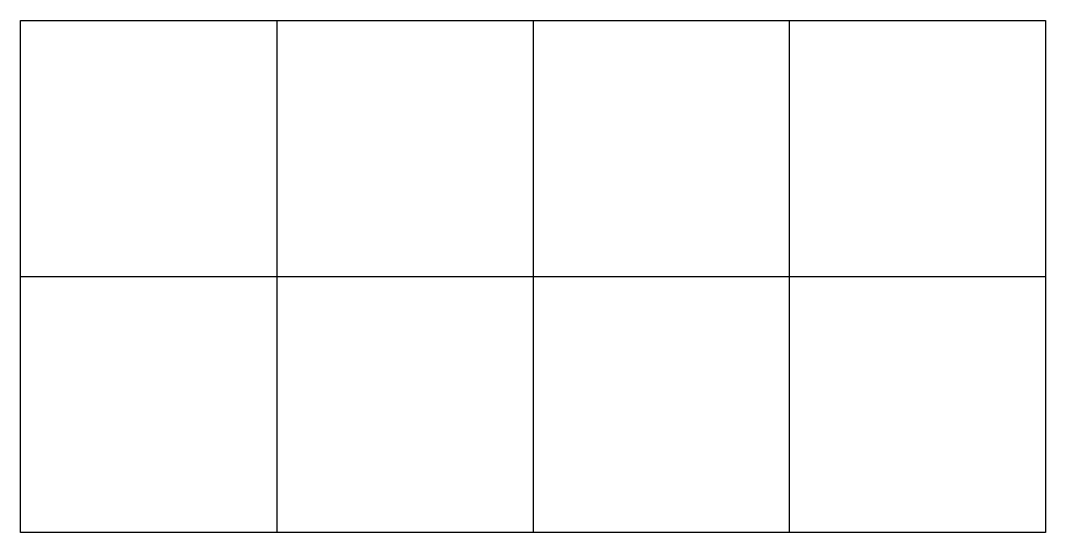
# Model space of a CAD drawing. Extents: x 2.8 to 13.4, y -2.8 to 2.5.
import ezdxf

# ---------------------------------------------------------------- set-up
doc = ezdxf.new("R2010")
doc.units = 0
doc.layers.add('DEFAULT_255_2_778', color=255, linetype='CONTINUOUS')

msp = doc.modelspace()

# ---------------------------------------------------------------- linework, layer by layer
at = {"layer": 'DEFAULT_255_2_778'}
for p, q in [((2.778, 2.514), (13.361, 2.514)), ((2.778, -2.778), (2.778, 2.514)), ((5.424, 2.514), (5.424, -2.778)), ((8.07, 2.514), (8.07, -2.778)), ((10.716, 2.514), (10.716, -2.778)), ((13.361, 2.514), (13.361, -2.778)), ((2.778, -0.132), (13.361, -0.132)), ((13.361, -2.778), (2.778, -2.778))]:
    msp.add_line(p, q, dxfattribs=at)

doc.saveas('drawing.dxf')
